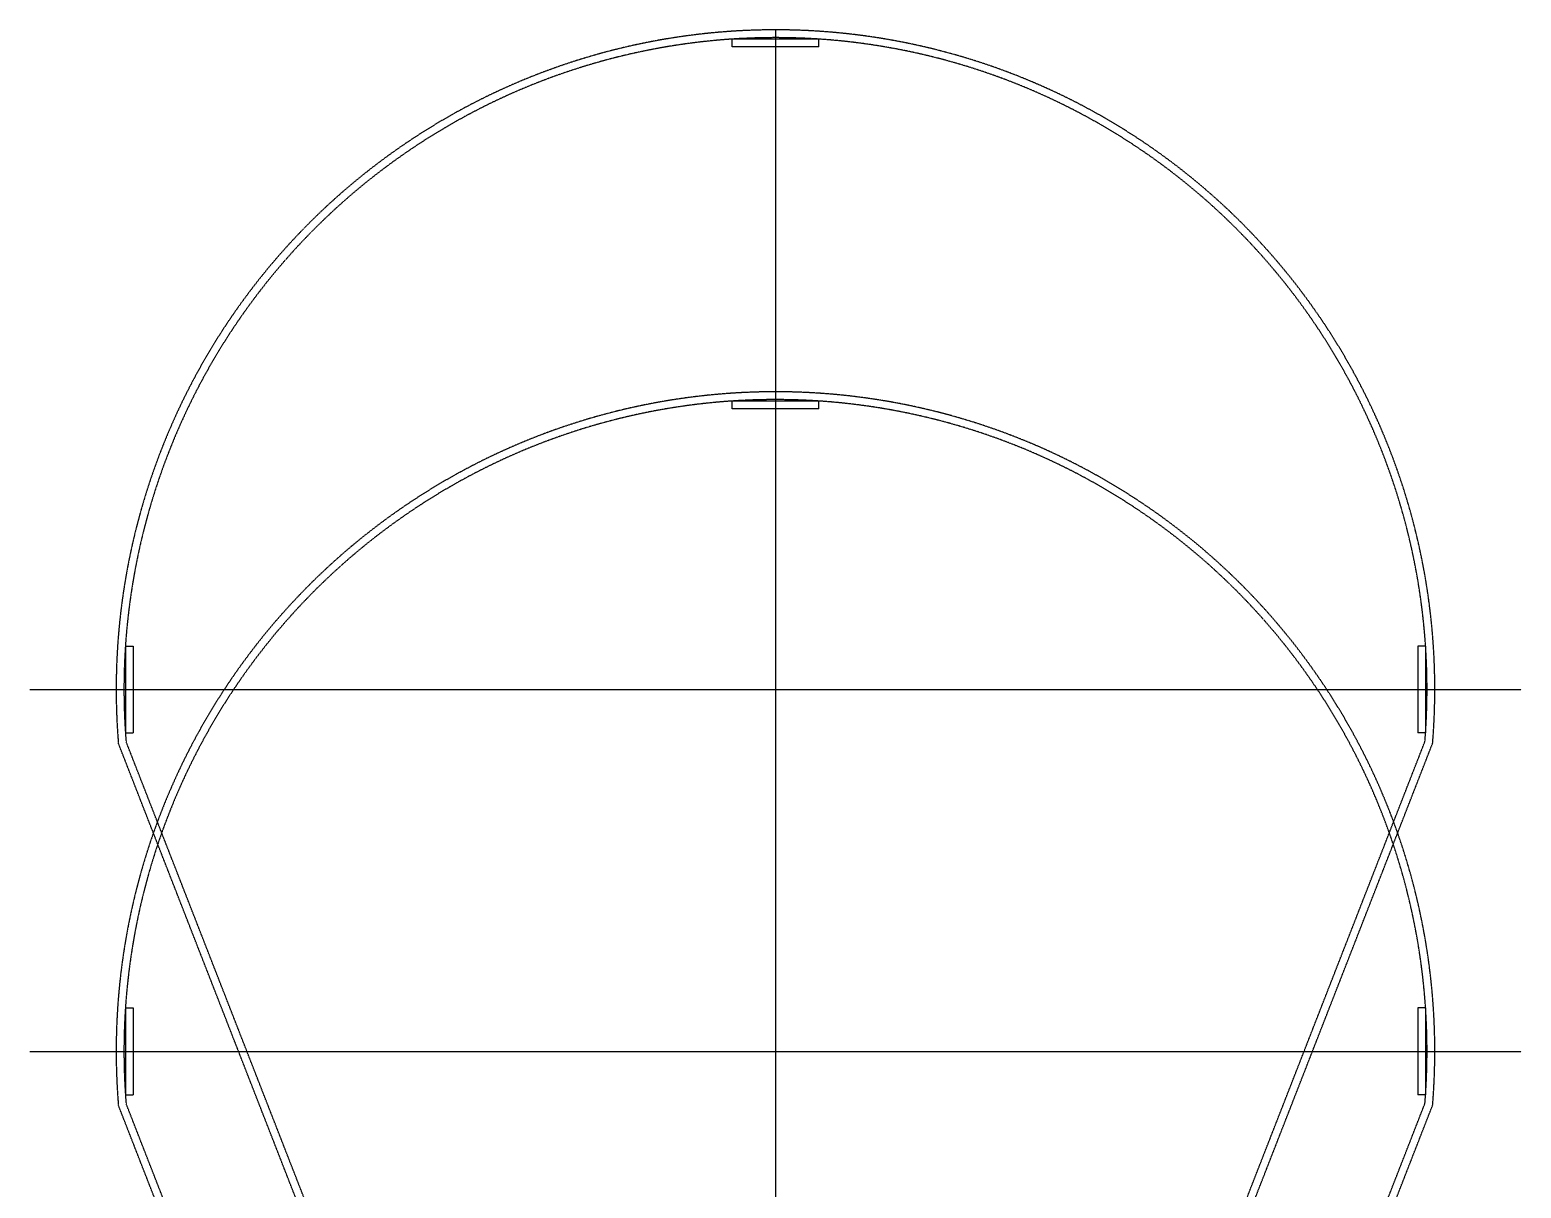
# Model space of a CAD drawing. Header units: millimetres. Extents: x -955179 to -912907, y 62798 to 154298.
# Drawn here: x -948251 to -947392, y 98698 to 99365 of the extents above; entities that cross this region are included whole.
import ezdxf

# ---------------------------------------------------------------- set-up
doc = ezdxf.new("R2010")
doc.units = ezdxf.units.MM
doc.header["$MEASUREMENT"] = 0
doc.linetypes.add('HIDDEN', pattern=[0.375, 0.25, -0.125])
doc.layers.add('CV', color=251, linetype='HIDDEN')

# ---------------------------------------------------------------- blocks, each defined once
blk = doc.blocks.new('A$C373668BB')
at = {"layer": 'CV'}
for p, q in [((0, 50, -0.04), (0, 0, -0.04)), ((4.5, 50, -0.04), (0, 50, -0.04)), ((4.5, 50, -0.04), (4.5, 0, -0.04)), ((4.5, 0, -0.04), (0, 0, -0.04))]:
    blk.add_line(p, q, dxfattribs=at)
blk = doc.blocks.new('A$C24162613')
at = {"layer": 'CV'}
for p, q in [((-2340, 2455.24, -0.04), (-2340, 3314.76, -0.04)), ((-2035, 3152, -0.04), (-2310, 3259.3, -0.04)), ((-2034.15, 3156.5, -0.04), (-2308.98, 3263.73, -0.04)), ((-2720, 2885, -0.02), (-1773.06, 2885, -0.02)), ((-2035, 2618, -0.04), (-2310, 2510.7, -0.04)), ((-2034.15, 2613.5, -0.04), (-2308.98, 2506.27, -0.04))]:
    blk.add_line(p, q, dxfattribs=at)
for radius, start, end in [(380, 85.31748, 274.68252), (375.5, 85.41756, 274.58244)]:
    blk.add_arc((-2340, 2885, -0.04), radius, start, end, dxfattribs=at)
for p, rotation in [((-2315, 3255.17, 0), 89.99999999999994), ((-2714.67, 2860, 0), 359.9999999999999)]:
    blk.add_blockref('A$C373668BB', p, dxfattribs=dict(at, rotation=rotation))
at = {"layer": 'CV', "xscale": -1, "rotation": 89.99999999999993}
blk.add_blockref('A$C373668BB', (-2315, 2514.83, 0), dxfattribs=at)
blk = doc.blocks.new('A$C3AB50FED')
at = {"layer": 'CV'}
for p, q in [((566.94, 859.52, -0.04), (566.94, 0, -0.04)), ((261.09, 701.26, -0.04), (535.92, 808.49, -0.04)), ((261.94, 696.76, -0.04), (536.94, 804.06, -0.04)), ((591.94, 804.43, -0.04), (541.94, 804.43, -0.04)), ((541.94, 804.43, -0.04), (541.94, 799.93, -0.04)), ((591.94, 799.93, -0.04), (541.94, 799.93, -0.04)), ((591.94, 804.43, -0.04), (591.94, 799.93, -0.04)), ((16.94, 629.76), (16.94, 729.76)), ((16.94, 729.76), (66.94, 729.76)), ((41.94, 706.76, 0), (41.94, 722.76, 0)), ((66.94, 696.76), (66.94, 729.76)), ((49.94, 714.76, 0), (33.94, 714.76, 0)), ((41.94, 699.76), (41.94, 659.76)), ((241.94, 696.76, -0.04), (41.94, 696.76)), ((221.94, 696.76, -0.04), (221.94, 701.26, -0.04)), ((221.94, 701.26, -0.04), (261.09, 701.26, -0.04)), ((221.94, 696.76, -0.04), (261.94, 696.76, -0.04)), ((241.94, 699.76, -0.04), (241.94, 659.76, -0.04)), ((21.94, 679.76), (258.94, 679.76, -0.04)), ((21.94, 679.76), (61.94, 679.76)), ((261.94, 679.76, -0.04), (221.94, 679.76, -0.04)), ((258.94, 179.76, 0.01), (258.94, 679.76, -0.04)), ((241.94, 662.76, -0.04), (41.94, 662.76)), ((66.94, 629.76), (66.94, 662.76)), ((224.94, 196.76, 0.01), (224.94, 662.76, -0.04)), ((241.94, 196.76, 0.01), (241.94, 662.76, -0.04)), ((49.94, 644.76, 0), (33.94, 644.76, 0)), ((41.94, 652.76, 0), (41.94, 636.76, 0)), ((16.94, 629.76), (66.94, 629.76)), ((16.94, 629.76), (66.94, 629.76)), ((937.11, 404.76, -0.04), (937.11, 454.76, -0.04)), ((937.11, 454.76, -0.04), (941.61, 454.76, -0.04)), ((941.61, 404.76, -0.04), (941.61, 454.76, -0.04)), ((946.94, 429.76, -0.01), (0, 429.76, -0.01)), ((937.11, 404.76, -0.04), (941.61, 404.76, -0.04)), ((16.94, 229.76), (66.94, 229.76)), ((16.94, 229.76), (16.94, 129.76)), ((16.94, 229.76), (66.94, 229.76)), ((66.94, 229.76), (66.94, 196.76)), ((41.94, 206.76, 0), (41.94, 222.76, 0)), ((49.94, 214.76, 0), (33.94, 214.76, 0)), ((41.94, 159.76), (41.94, 199.76)), ((241.94, 159.76, -0.04), (241.94, 199.76, -0.04)), ((241.94, 196.76, -0.04), (41.94, 196.76)), ((21.94, 179.76), (61.94, 179.76)), ((21.94, 179.76), (258.94, 179.76, -0.04)), ((261.94, 179.76, -0.04), (221.94, 179.76, -0.04)), ((241.94, 162.76, -0.04), (41.94, 162.76)), ((66.94, 162.76), (66.94, 129.76)), ((221.94, 162.76, -0.04), (221.94, 158.26, -0.04)), ((221.94, 162.76, -0.04), (261.94, 162.76, -0.04)), ((221.94, 158.26, -0.04), (261.09, 158.26, -0.04)), ((261.09, 158.26, -0.04), (535.92, 51.03, -0.04)), ((261.94, 162.76, -0.04), (536.94, 55.46, -0.04)), ((41.94, 152.76, 0), (41.94, 136.76, 0)), ((49.94, 144.76, 0), (33.94, 144.76, 0)), ((16.94, 129.76), (66.94, 129.76)), ((591.94, 59.59, -0.04), (541.94, 59.59, -0.04)), ((541.94, 55.09, -0.04), (541.94, 59.59, -0.04)), ((591.94, 55.09, -0.04), (541.94, 55.09, -0.04)), ((591.94, 55.09, -0.04), (591.94, 59.59, -0.04))]:
    blk.add_line(p, q, dxfattribs=at)
for centre in [(41.94, 714.76, 0), (41.94, 644.76, 0), (41.94, 214.76, 0), (41.94, 144.76, 0)]:
    blk.add_circle(centre, 5, dxfattribs=at)
for centre, radius, start, end in [((566.94, 429.76, -0.04), 380, 265.31748, 94.68252), ((566.94, 429.76, -0.04), 375.5, 265.41756, 94.58244), ((41.94, 679.76), 17, 90, 270), ((41.94, 679.76), 17, 270, 90), ((241.94, 679.76, -0.04), 17, 90, 270), ((241.94, 679.76, -0.04), 17, 270, 90), ((41.94, 179.76), 17, 90, 270), ((41.94, 179.76), 17, 270, 90), ((241.94, 179.76, -0.04), 17, 90, 270), ((241.94, 179.76, -0.04), 17, 270, 90)]:
    blk.add_arc(centre, radius, start, end, dxfattribs=at)

msp = doc.modelspace()

# ---------------------------------------------------------------- block references
at = {"layer": 'CV', "rotation": 269.9999999999999}
msp.add_blockref('A$C24162613', (-950706.68, 96645.13), dxfattribs=at)
at = {"layer": 'CV', "color": 1, "rotation": 89.99999999999999}
msp.add_blockref('A$C3AB50FED', (-947391.92, 98209.66), dxfattribs=at)

doc.saveas('drawing.dxf')
